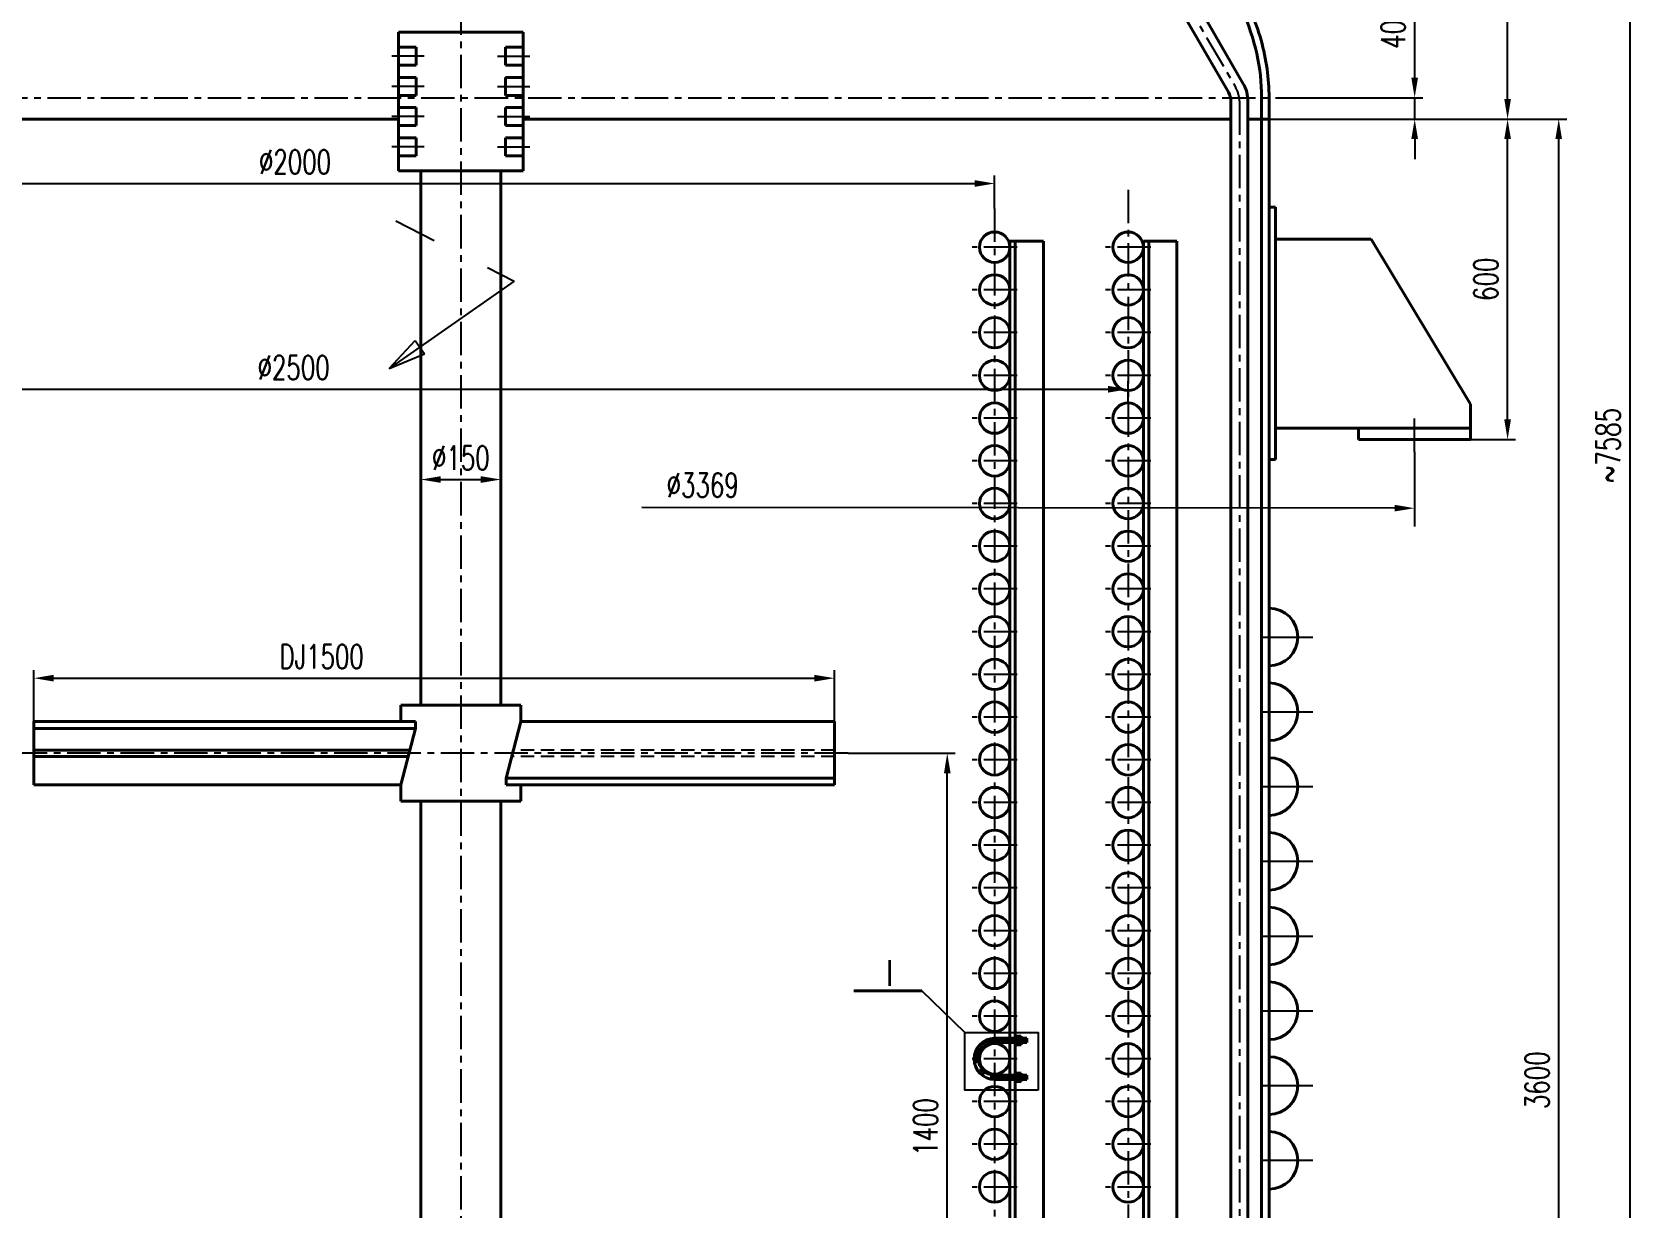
# Model space of a CAD drawing. Extents: x -25301 to -330, y -13680 to -1065.
# Drawn here: x -23487 to -20479, y -6611 to -4409 of the extents above; entities that cross this region are included whole.
import ezdxf
from ezdxf.enums import TextEntityAlignment as Align

# ---------------------------------------------------------------- set-up
doc = ezdxf.new("R2010")
doc.units = 0
doc.header["$LTSCALE"] = 50
doc.header["$MEASUREMENT"] = 0
doc.linetypes.add('CENTER', pattern=[2, 1.25, -0.25, 0.25, -0.25])
doc.linetypes.add('DASHED', pattern=[0.75, 0.5, -0.25])
doc.layers.get('0').update_dxf_attribs({"linetype": 'CONTINUOUS'})
doc.layers.get('DEFPOINTS').update_dxf_attribs({"linetype": 'CONTINUOUS'})
doc.layers.add('1', color=7, linetype='CONTINUOUS', lineweight=40)
doc.layers.add('2', color=1, linetype='CONTINUOUS', lineweight=40)
doc.layers.add('3', color=3, linetype='CENTER')
doc.styles.add('HZ', font='romans.shx', dxfattribs={"width": 0.7, "bigfont": 'hz1.shx'})
doc.styles.add('HZ1', font='romans.shx', dxfattribs={"width": 0.7, "bigfont": 'hz1.shx'})
doc.dimstyles.new('STANDARD$0', dxfattribs={"dimscale": 15, "dimtxt": 3, "dimasz": 2.5, "dimexe": 1, "dimexo": 0, "dimgap": 1.2, "dimtad": 1, "dimdec": 0, "dimzin": 0, "dimdsep": 46, "dimtxsty": 'HZ1', "dimcen": 0, "dimclrd": 7, "dimclre": 7, "dimclrt": 7, "dimadec": 0, "dimazin": 0, "dimtfac": 1.6, "dimtdec": 0, "dimtmove": 0, "dimatfit": 3, "dimfxl": 1, "dimtolj": 1, "dimtzin": 0, "dimarcsym": 0})

# ---------------------------------------------------------------- blocks, each defined once
blk = doc.blocks.new('*D7')
at = {"color": 7, "linetype": 'ByBlock', "lineweight": -2}
for p, q in [((-21169.6, -4571.8), (-20612, -4571.8)), ((-20627, -8134.3), (-20627, -4609.3)), ((-21024.7, -8171.8), (-20612, -8171.8))]:
    blk.add_line(p, q, dxfattribs=at)
at = {"color": 7, "linetype": 'ByBlock'}
for points in [[(-20633.3, -4609.3), (-20620.8, -4609.3), (-20627, -4571.8)], [(-20633.3, -8134.3), (-20620.8, -8134.3), (-20627, -8171.8)]]:
    blk.add_solid(points, dxfattribs=at)
at = {"layer": 'DEFPOINTS', "color": 0, "linetype": 'ByBlock'}
for p in [(-21169.6, -4571.8), (-20627, -4571.8), (-21024.7, -8171.8)]:
    blk.add_point(p, dxfattribs=at)
at = {"color": 7, "linetype": 'ByBlock', "insert": (-20667.5, -6371.8), "char_height": 45, "attachment_point": 5, "rotation": 90, "style": 'HZ1'}
blk.add_mtext('\\A1;3600', dxfattribs=at)
blk = doc.blocks.new('*D18')
at = {"color": 7, "linetype": 'ByBlock', "lineweight": -2}
for p, q in [((-21958.3, -5759.4), (-21757.4, -5759.4)), ((-21772.4, -7121.9), (-21772.4, -5796.9)), ((-22571.1, -7159.4), (-21757.4, -7159.4))]:
    blk.add_line(p, q, dxfattribs=at)
at = {"color": 7, "linetype": 'ByBlock'}
for points in [[(-21778.6, -5796.9), (-21766.1, -5796.9), (-21772.4, -5759.4)], [(-21778.6, -7121.9), (-21766.1, -7121.9), (-21772.4, -7159.4)]]:
    blk.add_solid(points, dxfattribs=at)
at = {"layer": 'DEFPOINTS', "color": 0, "linetype": 'ByBlock'}
for p in [(-21958.3, -5759.4), (-21772.4, -5759.4), (-22571.1, -7159.4)]:
    blk.add_point(p, dxfattribs=at)
at = {"color": 7, "linetype": 'ByBlock', "insert": (-21812.9, -6459.4), "char_height": 45, "attachment_point": 5, "rotation": 90, "style": 'HZ1'}
blk.add_mtext('\\A1;1400', dxfattribs=at)
blk = doc.blocks.new('*D19')
at = {"color": 7, "linetype": 'ByBlock', "lineweight": -2}
for p, q in [((-23483.6, -5700), (-23483.6, -5603.9)), ((-23446.1, -5618.9), (-22021.1, -5618.9)), ((-21983.6, -5700), (-21983.6, -5603.9))]:
    blk.add_line(p, q, dxfattribs=at)
at = {"color": 7, "linetype": 'ByBlock'}
for points in [[(-23446.1, -5612.6), (-23446.1, -5625.1), (-23483.6, -5618.9)], [(-22021.1, -5612.6), (-22021.1, -5625.1), (-21983.6, -5618.9)]]:
    blk.add_solid(points, dxfattribs=at)
at = {"layer": 'DEFPOINTS', "color": 0, "linetype": 'ByBlock'}
for p in [(-21983.6, -5618.9), (-23483.6, -5700), (-21983.6, -5700)]:
    blk.add_point(p, dxfattribs=at)
at = {"color": 7, "linetype": 'ByBlock', "insert": (-22944.3, -5578.4), "char_height": 45, "attachment_point": 5, "style": 'HZ1'}
blk.add_mtext('\\A1;DJ1500', dxfattribs=at)
blk = doc.blocks.new('*D21')
at = {"color": 7, "linetype": 'ByBlock', "lineweight": -2}
for p, q in [((-23683.6, -4725.8), (-23683.6, -4677.5)), ((-21683.6, -4739.4), (-21683.6, -4677.5)), ((-23646.1, -4692.5), (-21721.1, -4692.5))]:
    blk.add_line(p, q, dxfattribs=at)
at = {"color": 7, "linetype": 'ByBlock'}
for points in [[(-23646.1, -4686.2), (-23646.1, -4698.7), (-23683.6, -4692.5)], [(-21721.1, -4686.2), (-21721.1, -4698.7), (-21683.6, -4692.5)]]:
    blk.add_solid(points, dxfattribs=at)
at = {"layer": 'DEFPOINTS', "color": 0, "linetype": 'ByBlock'}
for p in [(-21683.6, -4692.5), (-23683.6, -4725.8), (-21683.6, -4739.4)]:
    blk.add_point(p, dxfattribs=at)
at = {"color": 7, "linetype": 'ByBlock', "insert": (-22994.2, -4652), "char_height": 45, "attachment_point": 5, "style": 'HZ1'}
blk.add_mtext('\\A1;%%c2000', dxfattribs=at)
blk = doc.blocks.new('*D24')
at = {"color": 7, "linetype": 'ByBlock', "lineweight": -2}
for p, q in [((-22383.6, -3711.8), (-20707.8, -3711.8)), ((-20722.8, -4534.3), (-20722.8, -3749.3)), ((-20921.2, -4571.8), (-20707.8, -4571.8))]:
    blk.add_line(p, q, dxfattribs=at)
at = {"color": 7, "linetype": 'ByBlock'}
for points in [[(-20729, -3749.3), (-20716.5, -3749.3), (-20722.8, -3711.8)], [(-20729, -4534.3), (-20716.5, -4534.3), (-20722.8, -4571.8)]]:
    blk.add_solid(points, dxfattribs=at)
at = {"layer": 'DEFPOINTS', "color": 0, "linetype": 'ByBlock'}
for p in [(-22383.6, -3711.8), (-20722.8, -3711.8), (-20921.2, -4571.8)]:
    blk.add_point(p, dxfattribs=at)
at = {"color": 7, "linetype": 'ByBlock', "insert": (-20763.3, -4141.8), "char_height": 45, "attachment_point": 5, "rotation": 90, "style": 'HZ1'}
blk.add_mtext('\\A1;860', dxfattribs=at)
blk = doc.blocks.new('*D25')
at = {"color": 7, "linetype": 'ByBlock', "lineweight": -2}
for p, q in [((-20896.8, -4494.3), (-20896.8, -4369.8)), ((-21109.5, -4531.8), (-20881.8, -4531.8)), ((-20896.8, -4571.8), (-20896.8, -4531.8)), ((-21066.7, -4571.8), (-20881.8, -4571.8)), ((-20896.8, -4609.3), (-20896.8, -4646.8))]:
    blk.add_line(p, q, dxfattribs=at)
at = {"color": 7, "linetype": 'ByBlock'}
for points in [[(-20903.1, -4494.3), (-20890.6, -4494.3), (-20896.8, -4531.8)], [(-20903.1, -4609.3), (-20890.6, -4609.3), (-20896.8, -4571.8)]]:
    blk.add_solid(points, dxfattribs=at)
at = {"layer": 'DEFPOINTS', "color": 0, "linetype": 'ByBlock'}
for p in [(-21109.5, -4531.8), (-20896.8, -4531.8), (-21066.7, -4571.8)]:
    blk.add_point(p, dxfattribs=at)
at = {"color": 7, "linetype": 'ByBlock', "insert": (-20937.3, -4413.3), "char_height": 45, "attachment_point": 5, "rotation": 90, "style": 'HZ1'}
blk.add_mtext('\\A1;40', dxfattribs=at)
blk = doc.blocks.new('*D26')
at = {"color": 7, "linetype": 'ByBlock', "lineweight": -2}
for p, q in [((-22758.6, -5222.6), (-22758.6, -5261.8)), ((-22608.6, -5246.8), (-22608.6, -5231.8)), ((-22721.1, -5246.8), (-22646.1, -5246.8))]:
    blk.add_line(p, q, dxfattribs=at)
at = {"color": 7, "linetype": 'ByBlock'}
for points in [[(-22721.1, -5240.6), (-22721.1, -5253.1), (-22758.6, -5246.8)], [(-22646.1, -5240.6), (-22646.1, -5253.1), (-22608.6, -5246.8)]]:
    blk.add_solid(points, dxfattribs=at)
at = {"layer": 'DEFPOINTS', "color": 0, "linetype": 'ByBlock'}
for p in [(-22758.6, -5222.6), (-22608.6, -5246.8), (-22608.6, -5246.8)]:
    blk.add_point(p, dxfattribs=at)
at = {"color": 7, "linetype": 'ByBlock', "insert": (-22683.6, -5206.3), "char_height": 45, "attachment_point": 5, "style": 'HZ1'}
blk.add_mtext('\\A1;%%C150', dxfattribs=at)
blk = doc.blocks.new('*D30')
at = {"color": 7, "linetype": 'ByBlock', "lineweight": -2}
for p, q in [((-20827.4, -4571.8), (-20707.8, -4571.8)), ((-20722.8, -5134.3), (-20722.8, -4609.3)), ((-20792.1, -5171.8), (-20707.8, -5171.8))]:
    blk.add_line(p, q, dxfattribs=at)
at = {"color": 7, "linetype": 'ByBlock'}
for points in [[(-20729, -4609.3), (-20716.5, -4609.3), (-20722.8, -4571.8)], [(-20729, -5134.3), (-20716.5, -5134.3), (-20722.8, -5171.8)]]:
    blk.add_solid(points, dxfattribs=at)
at = {"layer": 'DEFPOINTS', "color": 0, "linetype": 'ByBlock'}
for p in [(-20827.4, -4571.8), (-20722.8, -4571.8), (-20792.1, -5171.8)]:
    blk.add_point(p, dxfattribs=at)
at = {"color": 7, "linetype": 'ByBlock', "insert": (-20763.3, -4871.8), "char_height": 45, "attachment_point": 5, "rotation": 90, "style": 'HZ1'}
blk.add_mtext('\\A1;600', dxfattribs=at)
blk = doc.blocks.new('*D34')
at = {"color": 7, "linetype": 'ByBlock', "lineweight": -2}
for p, q in [((-23933.6, -5103.4), (-23933.6, -5062.7)), ((-23896.1, -5077.7), (-21471, -5077.7)), ((-21433.5, -5103.3), (-21433.5, -5062.7))]:
    blk.add_line(p, q, dxfattribs=at)
at = {"color": 7, "linetype": 'ByBlock'}
for points in [[(-23896.1, -5071.5), (-23896.1, -5084), (-23933.6, -5077.7)], [(-21471, -5071.5), (-21471, -5084), (-21433.5, -5077.7)]]:
    blk.add_solid(points, dxfattribs=at)
at = {"layer": 'DEFPOINTS', "color": 0, "linetype": 'ByBlock'}
for p in [(-21433.5, -5077.7), (-23933.6, -5103.4), (-21433.5, -5103.3)]:
    blk.add_point(p, dxfattribs=at)
at = {"color": 7, "linetype": 'ByBlock', "insert": (-22996.8, -5037.2), "char_height": 45, "attachment_point": 5, "style": 'HZ1'}
blk.add_mtext('\\A1;%%c2500', dxfattribs=at)
blk = doc.blocks.new('*D41')
at = {"color": 7, "lineweight": -2}
for p, q in [((-22683.6, -1390.4), (-20478.7, -1390.4)), ((-20493.7, -1427.9), (-20493.7, -8938.3)), ((-22683.6, -8975.8), (-20478.7, -8975.8))]:
    blk.add_line(p, q, dxfattribs=at)
at = {"color": 7}
for points in [[(-20500, -1427.9), (-20487.5, -1427.9), (-20493.7, -1390.4)], [(-20500, -8938.3), (-20487.5, -8938.3), (-20493.7, -8975.8)]]:
    blk.add_solid(points, dxfattribs=at)
at = {"layer": 'DEFPOINTS', "color": 0}
for p in [(-22683.6, -1390.4), (-22683.6, -8975.8), (-20493.7, -8975.8)]:
    blk.add_point(p, dxfattribs=at)
at = {"color": 7, "insert": (-20534.2, -5183.1), "char_height": 45, "attachment_point": 5, "rotation": 90, "style": 'HZ1'}
blk.add_mtext('\\A1;~7585', dxfattribs=at)

msp = doc.modelspace()

# ---------------------------------------------------------------- linework, layer by layer
at = {"color": 7, "linetype": 'ByBlock'}
for p, q in [((-22805.5, -4762.4), (-22733.6, -4799)), ((-22633.6, -4849.9), (-22583.4, -4875.4)), ((-22583.4, -4875.4), (-22817.7, -5038.8)), ((-22817.7, -5038.8), (-22769.2, -4986.3)), ((-22769.2, -4986.3), (-22751.7, -5011.4)), ((-22817.7, -5038.8), (-22751.7, -5011.4)), ((-20897.1, -5195.1), (-20897.1, -5334.6)), ((-20934.6, -5300.5), (-22344.3, -5299.5)), ((-21739.7, -6282.4), (-21820.3, -6204.4))]:
    msp.add_line(p, q, dxfattribs=at)
at = {"linetype": 'DASHED'}
for p, q in [((-21983.6, -5765.4), (-22588.2, -5765.4)), ((-21983.6, -5753.4), (-22585, -5753.4))]:
    msp.add_line(p, q, dxfattribs=at)
at = {"color": 7, "linetype": 'ByBlock'}
msp.add_lwpolyline([(-21601.8, -6390.2), (-21739.7, -6390.2), (-21739.7, -6282.4), (-21601.8, -6282.4)], close=True, dxfattribs=at)
msp.add_solid([(-20934.6, -5294.2), (-20934.6, -5306.7), (-20897.1, -5300.5)], dxfattribs=at)
at = {"layer": '1', "color": 1}
for p, q in [((-22800.2, -4409), (-22800.2, -4669)), ((-22566.9, -4409), (-22800.2, -4409)), ((-22566.9, -4409), (-22566.9, -4669)), ((-22800.2, -4437.2), (-22767.1, -4437.2)), ((-22767.1, -4437.2), (-22767.1, -4470.8)), ((-22566.9, -4437.2), (-22600.1, -4437.2)), ((-22600.1, -4437.2), (-22600.1, -4470.8)), ((-22767.1, -4470.8), (-22800.2, -4470.8)), ((-22600.1, -4470.8), (-22566.9, -4470.8)), ((-22800.2, -4493.8), (-22767.1, -4493.8)), ((-22767.1, -4493.8), (-22767.1, -4527.4)), ((-22566.9, -4493.8), (-22600.1, -4493.8)), ((-22600.1, -4493.8), (-22600.1, -4527.4)), ((-22767.1, -4527.4), (-22800.2, -4527.4)), ((-22600.1, -4527.4), (-22566.9, -4527.4)), ((-21241.1, -4538.5), (-21241.1, -8277.9)), ((-21209.1, -4538.5), (-21209.1, -8277.9)), ((-21183.6, -4531.8), (-21183.6, -6755.6)), ((-21169.6, -4531.8), (-21169.6, -6722.5)), ((-24197.6, -4571.8), (-22800.2, -4571.8)), ((-22800.2, -4550.3), (-22767.1, -4550.3)), ((-22767.1, -4550.3), (-22767.1, -4583.9)), ((-22566.9, -4550.3), (-22600.1, -4550.3)), ((-22600.1, -4550.3), (-22600.1, -4583.9)), ((-22566.9, -4571.8), (-21241.1, -4571.8)), ((-21209.1, -4571.8), (-21169.6, -4571.8)), ((-22767.1, -4583.9), (-22800.2, -4583.9)), ((-22600.1, -4583.9), (-22566.9, -4583.9)), ((-22800.2, -4606.9), (-22767.1, -4606.9)), ((-22767.1, -4606.9), (-22767.1, -4640.5)), ((-22566.9, -4606.9), (-22600.1, -4606.9)), ((-22600.1, -4606.9), (-22600.1, -4640.5)), ((-22767.1, -4640.5), (-22800.2, -4640.5)), ((-22600.1, -4640.5), (-22566.9, -4640.5)), ((-22566.9, -4669), (-22800.2, -4669)), ((-22758.6, -4669), (-22758.6, -5669.4)), ((-22608.6, -4669), (-22608.6, -5669.4)), ((-21169.6, -4736.8), (-21157.6, -4736.8)), ((-21157.6, -4736.8), (-21157.6, -5209.3)), ((-21655.1, -4800.3), (-21655.1, -8757.8)), ((-21592.1, -4800.3), (-21655.1, -4800.3)), ((-21645.1, -4800.3), (-21645.1, -8753)), ((-21592.1, -4800.3), (-21592.1, -8726.3)), ((-21405.1, -4800.3), (-21405.1, -8604.1)), ((-21342.1, -4800.3), (-21405.1, -4800.3)), ((-21395.1, -4800.3), (-21395.1, -8595.8)), ((-21342.1, -4800.3), (-21342.1, -8547.4)), ((-21157.6, -4796.8), (-20978.4, -4796.8)), ((-20792.1, -5105.8), (-20978.4, -4796.8)), ((-20792.1, -5150.8), (-20792.1, -5105.8)), ((-21157.6, -5150.8), (-20792.1, -5150.8)), ((-21002.1, -5171.8), (-21002.1, -5150.8)), ((-21002.1, -5171.8), (-20792.1, -5171.8)), ((-20792.1, -5171.8), (-20792.1, -5150.8)), ((-21157.6, -5209.3), (-21169.6, -5209.3)), ((-22758.6, -7069.4), (-22758.6, -5849.4)), ((-22608.6, -7069.4), (-22608.6, -5849.4))]:
    msp.add_line(p, q, dxfattribs=at)
for centre in [(-21169.6, -5541.8), (-21169.6, -5681.8), (-21169.6, -5821.8), (-21169.6, -5961.8), (-21169.6, -6101.8), (-21169.6, -6241.8), (-21169.6, -6381.8), (-21169.6, -6521.8)]:
    msp.add_arc(centre, 54, 270, 90, dxfattribs=at)
for start_param, end_param in [(4.785454, 6.283185), (3.141593, 3.582743)]:
    msp.add_ellipse((-22683.6, -4531.8), major_axis=(-1500, 0), ratio=0.5, start_param=start_param, end_param=end_param, dxfattribs=at)
msp.add_open_spline([(-21169.6, -4531.8), (-21169.6, -4513.8), (-21170.8, -4495.8), (-21175.8, -4459.8), (-21179.6, -4441.9), (-21189.6, -4406.3), (-21195.8, -4388.6), (-21214.6, -4344.2), (-21228.8, -4317.7), (-21262.6, -4265.8), (-21282.2, -4240.4), (-21311.8, -4207.5), (-21319.3, -4199.4), (-21327.2, -4191.4)], degree=3, knots=[3.1415927, 3.1415927, 3.1415927, 3.1415927, 3.2111351, 3.2111351, 3.2806776, 3.2806776, 3.3502201, 3.3502201, 3.4566745, 3.4566745, 3.5631289, 3.5631289, 3.5980887, 3.5980887, 3.5980887, 3.5980887], dxfattribs=at)
at = {"layer": '2'}
for p, q in [((-21322.6, -4324.2), (-21217.9, -4505.5)), ((-21350.3, -4340.2), (-21245.7, -4521.5)), ((-22796.1, -5669.4), (-22571.1, -5669.4)), ((-22796.1, -5669.4), (-22796.1, -5700)), ((-22571.1, -5669.4), (-22571.1, -5700)), ((-23483.6, -5700), (-23483.6, -5818.8)), ((-22768.3, -5700), (-23483.6, -5700)), ((-22768.3, -5712.8), (-23483.6, -5712.8)), ((-22768.3, -5712.8), (-22796.1, -5818.8)), ((-22768.3, -5700), (-22768.3, -5712.8)), ((-22598.8, -5806.1), (-22571.1, -5700)), ((-22571.1, -5700), (-21983.6, -5700)), ((-21983.6, -5700), (-21983.6, -5818.8)), ((-22778.9, -5753.4), (-23483.6, -5753.4)), ((-22782.1, -5765.4), (-23483.6, -5765.4)), ((-22796.1, -5818.8), (-23483.6, -5818.8)), ((-22796.1, -5818.8), (-22796.1, -5849.4)), ((-22598.8, -5806.1), (-21983.6, -5806.1)), ((-22598.8, -5818.8), (-22598.8, -5806.1)), ((-22598.8, -5818.8), (-21983.6, -5818.8)), ((-22571.1, -5818.8), (-22571.1, -5849.4)), ((-22796.1, -5849.4), (-22571.1, -5849.4)), ((-21820.3, -6204.4), (-21947.3, -6204.4)), ((-21683.6, -6293.3), (-21623.6, -6293.3)), ((-21683.6, -6301.3), (-21623.6, -6301.3)), ((-21645.1, -6289.3), (-21639.4, -6289.3)), ((-21645.1, -6305.3), (-21639.4, -6305.3)), ((-21639.4, -6305.3), (-21639.4, -6289.3)), ((-21639.4, -6289.3), (-21633.8, -6289.3)), ((-21639.4, -6305.3), (-21633.8, -6305.3)), ((-21633.8, -6305.3), (-21633.8, -6289.3)), ((-21623.6, -6301.3), (-21623.6, -6293.3)), ((-21683.6, -6362.3), (-21623.6, -6362.3)), ((-21683.6, -6370.3), (-21623.6, -6370.3)), ((-21645.1, -6358.3), (-21639.4, -6358.3)), ((-21645.1, -6374.3), (-21639.4, -6374.3)), ((-21639.4, -6358.3), (-21633.8, -6358.3)), ((-21639.4, -6374.3), (-21639.4, -6358.3)), ((-21639.4, -6374.3), (-21633.8, -6374.3)), ((-21633.8, -6374.3), (-21633.8, -6358.3)), ((-21623.6, -6362.3), (-21623.6, -6370.3))]:
    msp.add_line(p, q, dxfattribs=at)
for centre in [(-21683.6, -4811.8), (-21433.6, -4811.8), (-21683.6, -4891.8), (-21433.6, -4891.8), (-21683.6, -4971.8), (-21433.6, -4971.8), (-21683.6, -5051.8), (-21433.6, -5051.8), (-21683.6, -5131.8), (-21433.6, -5131.8), (-21683.6, -5211.8), (-21433.6, -5211.8), (-21683.6, -5291.8), (-21433.6, -5291.8), (-21683.6, -5371.8), (-21433.6, -5371.8), (-21683.6, -5451.8), (-21433.6, -5451.8), (-21683.6, -5531.8), (-21433.6, -5531.8), (-21683.6, -5611.8), (-21433.6, -5611.8), (-21683.6, -5691.8), (-21433.6, -5691.8), (-21683.6, -5771.8), (-21433.6, -5771.8), (-21683.6, -5851.8), (-21433.6, -5851.8), (-21683.6, -5931.8), (-21433.6, -5931.8), (-21683.6, -6011.8), (-21433.6, -6011.8), (-21683.6, -6091.8), (-21433.6, -6091.8), (-21433.6, -6091.8), (-21683.6, -6171.8), (-21433.6, -6171.8), (-21433.6, -6171.8), (-21683.6, -6251.8), (-21433.6, -6251.8), (-21683.6, -6331.8), (-21433.6, -6331.8), (-21683.6, -6411.8), (-21433.6, -6411.8), (-21683.6, -6491.8), (-21433.6, -6491.8), (-21683.6, -6571.8), (-21433.6, -6571.8)]:
    msp.add_circle(centre, 28.5, dxfattribs=at)
for centre, radius, start, end in [((-21275.1, -4538.5), 66, 0, 30), ((-21275.1, -4538.5), 34, 0, 30), ((-21683.6, -6331.8), 38.5, 90, 270), ((-21683.6, -6331.8), 30.5, 90, 270)]:
    msp.add_arc(centre, radius, start, end, dxfattribs=at)
at = {"layer": '3'}
for p, q in [((-22683.6, -1351.4), (-22683.6, -9127)), ((-21336.5, -4332.2), (-21231.8, -4513.5)), ((-22752.5, -4454), (-22812.6, -4454)), ((-22614.6, -4454), (-22554.6, -4454)), ((-22752.5, -4510.6), (-22812.6, -4510.6)), ((-22614.6, -4510.6), (-22554.6, -4510.6)), ((-24257.7, -4531.8), (-21109.5, -4531.8)), ((-21225.1, -4538.5), (-21225.1, -8277.9)), ((-22752.5, -4567.1), (-22812.6, -4567.1)), ((-22614.6, -4567.1), (-22554.6, -4567.1)), ((-22752.5, -4623.7), (-22812.6, -4623.7)), ((-22614.6, -4623.7), (-22554.6, -4623.7)), ((-21433.6, -4704.4), (-21433.6, -8451.8)), ((-21683.6, -4739.4), (-21683.6, -8451.8)), ((-21641.3, -4811.8), (-21725.9, -4811.8)), ((-21391.3, -4811.8), (-21475.9, -4811.8)), ((-21641.3, -4891.8), (-21725.9, -4891.8)), ((-21391.3, -4891.8), (-21475.9, -4891.8)), ((-21641.3, -4971.8), (-21725.9, -4971.8)), ((-21391.3, -4971.8), (-21475.9, -4971.8)), ((-21641.3, -5051.8), (-21725.9, -5051.8)), ((-21391.3, -5051.8), (-21475.9, -5051.8)), ((-21641.3, -5131.8), (-21725.9, -5131.8)), ((-21391.3, -5131.8), (-21475.9, -5131.8)), ((-20897.1, -5195.1), (-20897.1, -5128)), ((-21641.3, -5211.8), (-21725.9, -5211.8)), ((-21391.3, -5211.8), (-21475.9, -5211.8)), ((-21641.3, -5291.8), (-21725.9, -5291.8)), ((-21391.3, -5291.8), (-21475.9, -5291.8)), ((-21641.3, -5371.8), (-21725.9, -5371.8)), ((-21391.3, -5371.8), (-21475.9, -5371.8)), ((-21641.3, -5451.8), (-21725.9, -5451.8)), ((-21391.3, -5451.8), (-21475.9, -5451.8)), ((-21641.3, -5531.8), (-21725.9, -5531.8)), ((-21391.3, -5531.8), (-21475.9, -5531.8)), ((-21641.3, -5611.8), (-21725.9, -5611.8)), ((-21391.3, -5611.8), (-21475.9, -5611.8)), ((-21641.3, -5691.8), (-21725.9, -5691.8)), ((-21391.3, -5691.8), (-21475.9, -5691.8)), ((-21958.3, -5759.4), (-23513.6, -5759.4)), ((-21641.3, -5771.8), (-21725.9, -5771.8)), ((-21391.3, -5771.8), (-21475.9, -5771.8)), ((-21641.3, -5851.8), (-21725.9, -5851.8)), ((-21391.3, -5851.8), (-21475.9, -5851.8)), ((-21641.3, -5931.8), (-21725.9, -5931.8)), ((-21391.3, -5931.8), (-21475.9, -5931.8)), ((-21641.3, -6011.8), (-21725.9, -6011.8)), ((-21391.3, -6011.8), (-21475.9, -6011.8)), ((-21641.3, -6091.8), (-21725.9, -6091.8)), ((-21391.3, -6091.8), (-21475.9, -6091.8)), ((-21391.3, -6091.8), (-21475.9, -6091.8)), ((-21641.3, -6171.8), (-21725.9, -6171.8)), ((-21391.3, -6171.8), (-21475.9, -6171.8)), ((-21391.3, -6171.8), (-21475.9, -6171.8)), ((-21641.3, -6251.8), (-21725.9, -6251.8)), ((-21391.3, -6251.8), (-21475.9, -6251.8)), ((-21683.6, -6297.3), (-21623.6, -6297.3)), ((-21641.3, -6331.8), (-21725.9, -6331.8)), ((-21391.3, -6331.8), (-21475.9, -6331.8)), ((-21683.6, -6366.3), (-21623.6, -6366.3)), ((-21641.3, -6411.8), (-21725.9, -6411.8)), ((-21391.3, -6411.8), (-21475.9, -6411.8)), ((-21641.3, -6491.8), (-21725.9, -6491.8)), ((-21391.3, -6491.8), (-21475.9, -6491.8)), ((-21641.3, -6571.8), (-21725.9, -6571.8)), ((-21391.3, -6571.8), (-21475.9, -6571.8))]:
    msp.add_line(p, q, dxfattribs=at)
at = {"layer": '3', "color": 0, "ltscale": 3}
for p, q in [((-21181.1, -5541.8), (-21087.4, -5541.8)), ((-21181.1, -5681.8), (-21087.4, -5681.8)), ((-21181.1, -5821.8), (-21087.4, -5821.8)), ((-21181.1, -5961.8), (-21087.4, -5961.8)), ((-21181.1, -6101.8), (-21087.4, -6101.8)), ((-21181.1, -6241.8), (-21087.4, -6241.8)), ((-21181.1, -6381.8), (-21087.4, -6381.8)), ((-21181.1, -6521.8), (-21087.4, -6521.8))]:
    msp.add_line(p, q, dxfattribs=at)
at = {"layer": '3'}
for centre, radius, start, end in [((-21275.1, -4538.5), 50, 0, 30), ((-21683.6, -6331.8), 34.5, 90, 270)]:
    msp.add_arc(centre, radius, start, end, dxfattribs=at)
at = {"layer": 'DEFPOINTS', "color": 0, "linetype": 'ByBlock'}
msp.add_point((-20897.1, -5195.1), dxfattribs=at)
msp.add_point((-20897.1, -5195.1), dxfattribs=at)

# ---------------------------------------------------------------- texts
at = {"color": 7, "linetype": 'ByBlock', "style": 'HZ', "width": 0.75}
msp.add_text('I', height=48, dxfattribs=at).set_placement((-21880.4, -6171.1), align=Align.MIDDLE)
at = {"color": 7, "linetype": 'ByBlock', "insert": (-22230.5, -5257.4), "char_height": 45, "attachment_point": 5, "style": 'HZ1'}
msp.add_mtext('∅3369', dxfattribs=at)

# ---------------------------------------------------------------- dimensions: what is measured, and where the dimension line sits
dim = msp.add_linear_dim(base=(-20493.7, -8975.8), p1=(-22683.6, -1390.4), p2=(-22683.6, -8975.8), angle=90, text='~<>', dimstyle='STANDARD$0')
dim.commit()
dim.dimension.update_dxf_attribs({"geometry": '*D41', "text_midpoint": (-20534.2, -5183.1)})
at = {"color": 7, "linetype": 'ByBlock'}
for base, p1, p2, picture, middle in [((-20722.8, -3711.8), (-20921.2, -4571.8), (-22383.6, -3711.8), '*D24', (-20763.3, -4141.8)), ((-20896.8, -4531.8), (-21066.7, -4571.8), (-21109.5, -4531.8), '*D25', (-20937.3, -4413.3)), ((-20627, -4571.8), (-21024.7, -8171.8), (-21169.6, -4571.8), '*D7', (-20667.5, -6371.8)), ((-20722.8, -4571.8), (-20792.1, -5171.8), (-20827.4, -4571.8), '*D30', (-20763.3, -4871.8)), ((-21772.4, -5759.4), (-22571.1, -7159.4), (-21958.3, -5759.4), '*D18', (-21812.9, -6459.4))]:
    dim = msp.add_linear_dim(base=base, p1=p1, p2=p2, angle=90, dimstyle='STANDARD$0', dxfattribs=at)
    dim.commit()
    dim.dimension.update_dxf_attribs({"geometry": picture, "text_midpoint": middle})
for base, p1, p2, text, picture, middle in [((-21683.6, -4692.5), (-23683.6, -4725.8), (-21683.6, -4739.4), '%%c<>', '*D21', (-22994.2, -4692.5)), ((-21433.5, -5077.7), (-23933.6, -5103.4), (-21433.5, -5103.3), '%%c<>', '*D34', (-22996.8, -5077.7)), ((-21983.6, -5618.9), (-23483.6, -5700), (-21983.6, -5700), 'DJ<>', '*D19', (-22944.3, -5618.9))]:
    dim = msp.add_linear_dim(base=base, p1=p1, p2=p2, text=text, dimstyle='STANDARD$0', dxfattribs=at)
    dim.commit()
    dim.dimension.update_dxf_attribs({"geometry": picture, "text_midpoint": middle, "dimtype": 160})
dim = msp.add_linear_dim(base=(-22608.6, -5246.8), p1=(-22758.6, -5222.6), p2=(-22608.6, -5246.8), text='%%C<>', dimstyle='STANDARD$0', dxfattribs=at)
dim.commit()
dim.dimension.update_dxf_attribs({"geometry": '*D26', "text_midpoint": (-22683.6, -5206.3)})

doc.saveas('drawing.dxf')
